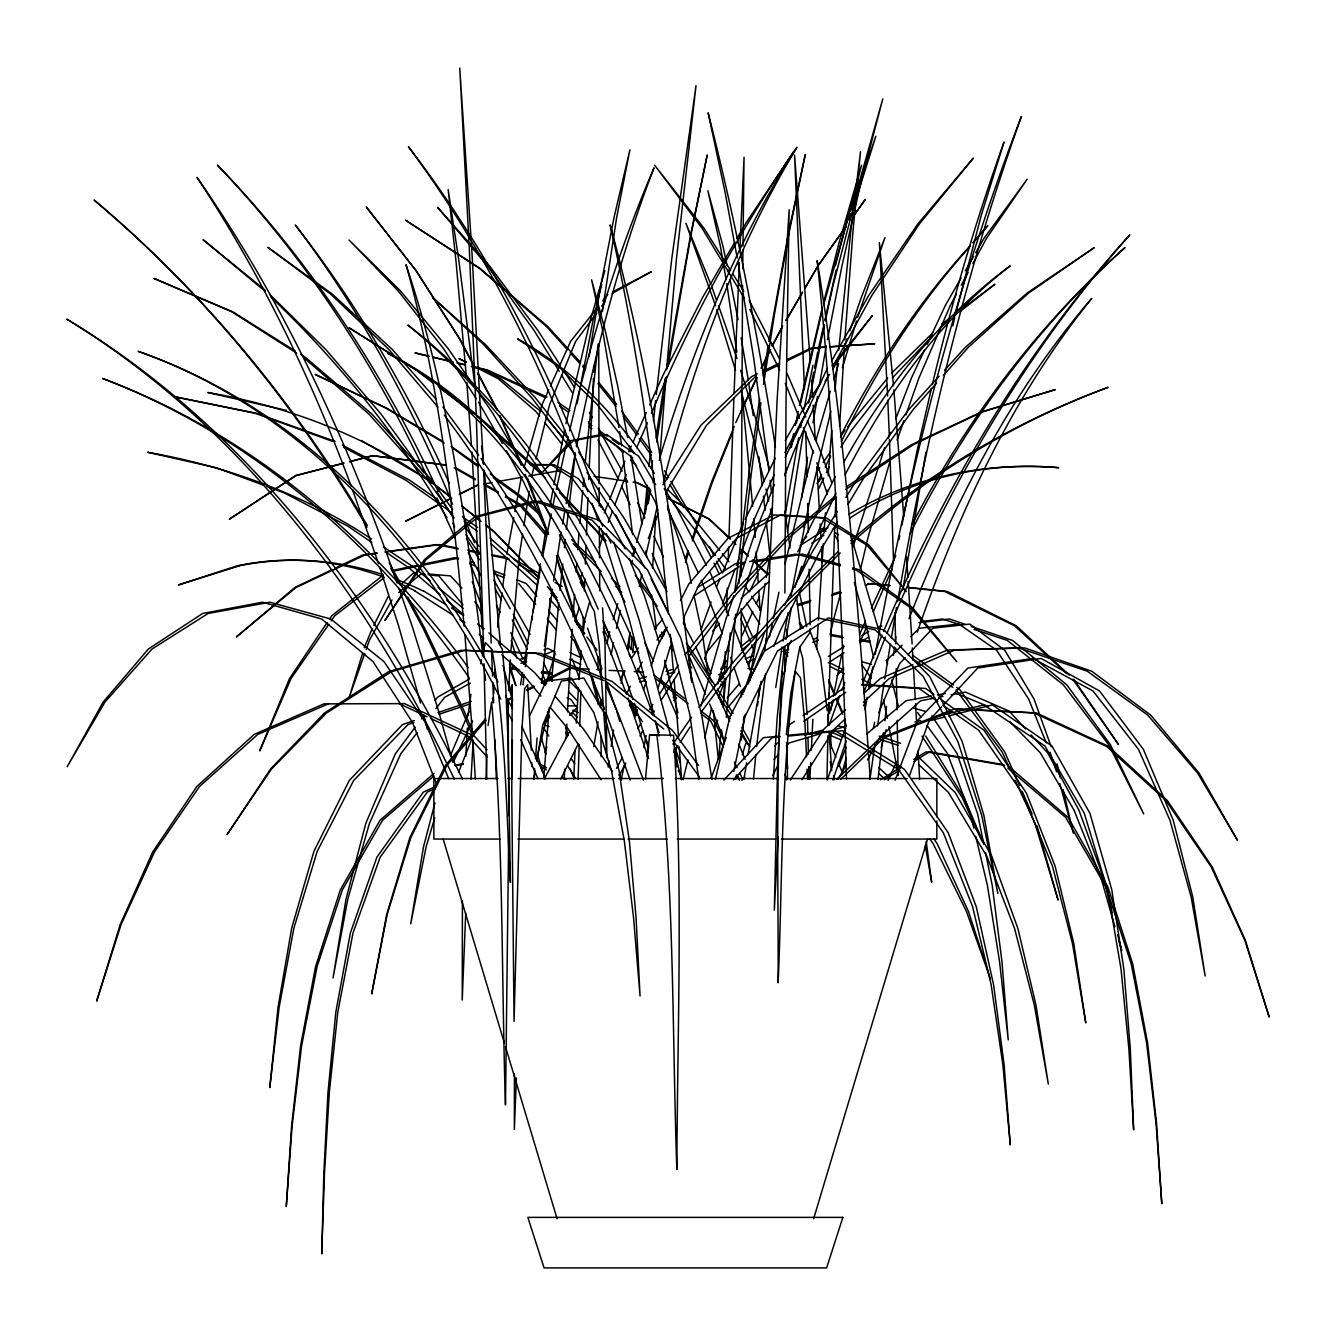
<?xml version="1.0" encoding="UTF-8"?>
<svg xmlns="http://www.w3.org/2000/svg" width="1336" height="1336" viewBox="0 0 1336 1336"><rect width="100%" height="100%" fill="white"/><g stroke="black" fill="none" stroke-linecap="round" stroke-linejoin="round"><path stroke-width="1.5" d="M598.745 294.504L598.745 290.413L598.495 294.504M741.28 608.615L741.313 647.626M741.28 575.799L741.296 549.146M784.75 671.39L784.766 646.891M514.443 1073.843L514.343 1129.371L516.397 1077.952M741.33 530.726L742.499 293.786M784.883 593.067L786.052 399.881L789.159 209.719L777.118 399.881L766.396 642.816M508.682 836.052L505.476 1104.872C501.184 970.621 503.705 835.852 491.598 702.018L488.058 725.515M508.816 815.678L508.148 702.018L507.947 707.896M512.139 779.122L512.356 739.66M742.549 289.628L742.582 285.486M742.749 268.87L742.916 250.183M742.966 246.024L744.052 157.197L739.877 250.183M462.423 900.731L462.223 1000.046L465.713 913.089M597.86 669.186L598.161 656.894M826.951 779.189L827.919 735.785M828.153 725.448L828.721 702.719M828.838 698.594L834.699 527.252M578.121 779.322L579.189 744.486M579.74 726.049L580.876 691.163M723.828 698.995L724.446 678.454M724.58 674.346L725.264 651.734M726.483 612.723L727.285 588.107M728.137 561.437L728.621 547.092M728.972 536.855L733.898 397.911M582.797 633.748L583.381 617.399M584.316 590.829L584.75 578.571M486.02 779.205L486.972 754.423M585.318 564.026L586.036 545.322M586.437 534.918L587.923 497.86M734.048 393.836L739.342 262.641M588.708 479.607L588.875 475.549M589.226 467.433L593.468 378.405M835.15 516.948L835.969 498.395M573.728 779.139L575.048 750.08M493.719 693.568L494.086 685.518M494.47 677.469L494.838 669.436M564.21 779.339L564.694 769.119M566.163 738.457L566.848 724.145M567.433 711.888L572.225 629.223M809.883 779.189L810.701 762.656M811.319 750.264L812.856 719.252M778.187 836.67L774.329 910.117L777.769 759.065L781.81 694.269L787.873 647.275L791.263 640.462M839.576 426.284L844.552 344.02M465.813 756.36L467.366 728.053M471.024 779.255L473.195 740.194M473.428 736.086L473.662 731.961M593.802 372.26L594.153 366.131M816.713 649.012L818.166 624.246M508.615 690.679L510.385 659.9M510.853 651.701L519.504 554.156L522.643 533.882M652.586 568.284L655.759 516.347M773.344 779.305L777.151 717.816L784.432 647.426M818.417 620.104L823.277 543.752M597.559 308.833L598.094 300.65M576.267 723.093L578.505 687.84M579.022 679.556L581.344 650.832M844.82 339.912L852.986 231.195L860.501 151.552L850.798 231.195L838.724 350.182M659.9 456.294L665.913 377.938M824.162 531.377L825.481 512.824M826.8 494.27L827.101 490.145M828.12 475.7L831.744 430.409M572.977 616.848L574.597 594.47M576.2 572.092L576.785 563.959M577.803 549.714L578.972 533.431M543.802 777.301L549.213 707.796M632.763 652.753L633.865 638.491M726.3 717.332L735.652 614.309M533.882 779.205L534.684 768.868M535.485 758.547L537.105 737.889M666.564 369.705L676.417 259.101L696.023 85.671L671.724 259.101L656.293 394.421M718.701 758.581L721.139 729.707M579.874 523.244L582.713 490.646M583.08 486.571L583.782 478.405M585.218 462.106L598.077 344.304M551.584 680.926L558.765 602.603M541.882 682.896L550.365 597.943M645.472 779.422L649.58 734.716L673.528 735.284C683.414 879.806 677.469 1024.829 676.834 1169.551C671.908 1024.795 674.73 879.222 656.861 735.284L649.58 734.716M834.916 391.281L837.772 360.453M644.035 518.418L647.192 485.285M648.962 466.648L650.348 452.152M723.127 707.028L725.899 678.17M726.5 671.991L730.258 632.83M753.471 779.305L755.825 754.706M756.61 746.507L765.528 673.578M560.018 590.412L562.74 563.959M564.41 547.676L565.245 539.544M630.959 649.496L632.229 637.155M738.808 583.448L751.416 472.46L760.869 402.787M583.047 634.633L584.533 620.472L589.426 602.469L594.37 611.42L599.046 644.269L606.928 757.796L605.008 644.269L602.519 607.847M653.454 421.191L655.642 400.583M628.505 649.496L630.291 633.03M786.336 734.767L790.728 694.269L799.746 647.275L810.334 631.928L820.571 658.548L827.218 710.702M734.767 591.681L749.078 472.46L759.616 398.679M511.454 779.205L512.423 770.939M877.952 779.489L883.43 732.913M884.85 720.755L886.519 706.577M566.347 529.357L568.284 513.057M569.019 506.945L575.065 455.993M497.543 627.152L501.952 592.683M502.737 586.587L506.361 558.214M544.42 646.173L552.403 589.209M602.319 311.572L616.614 217.718L629.907 149.816L613.992 217.718L599.73 291.114L589.042 356.578M648.294 503.639L649.88 491.331M757.562 705.659L758.096 701.584M758.631 697.492L760.217 685.251M764.726 650.548L766.313 638.291M522.96 684.917L524.28 674.814M525.332 666.731L527.186 652.569M468.034 715.912L470.907 694.286M645.188 513.892L648.762 487.222M893.417 655.325L894.519 647.125M895.337 640.979L895.888 636.871M735.752 779.322L736.32 775.231M741.046 740.428L744.402 715.879M576.35 445.823L577.202 439.744M869.953 779.289L874.93 744.402M877.568 725.949L884.098 683.013M656.727 442.149L666.497 376.685M531.845 620.205L532.429 616.146M533.031 612.105L540.379 563.608M608.164 766.998L609.066 760.852M611.17 746.49L613.575 730.091M801.55 498.161L807.562 457.329M553.622 581.06L561.12 532.145M651.3 468.769L652.536 460.586M655.909 438.058L665.044 378.723M749.613 681.16L765.261 583.348M902.769 590.145L925.898 452.169M523.912 525.783L529.256 491.331M787.422 531.995L803.871 429.274M775.748 687.472L782.028 647.075M763.524 384.367L774.696 312.858L788.941 233.499L805.274 154.558L788.357 233.499L768.851 341.465M520.556 684.75L522.51 672.559M523.812 664.443L540.746 566.781M646.908 756.426L648.561 746.173M533.916 779.506L535.235 771.423M536.872 761.32L542.783 724.93L561.387 681.059L583.782 678.02L603.905 712.622L619.052 770.839L629.39 841.229L636.036 917.314L640.061 996.005L633.514 917.314L624.363 841.229L611.521 770.839L593.869 712.622L571.24 678.02L546.324 681.059L529.607 715.795M668.15 366.481L691.163 234.034L707.228 154.993L690.762 234.034L666.747 368.519M830.792 710.518L832.645 700.331M884.749 678.938L890.344 644.303M891.329 638.19L896.456 607.713M763.173 376.184L768.183 345.54M541.698 555.559L546.04 529.39M784.85 516.381L798.711 437.59M865.01 709.533L867.198 697.275M577.102 403.689L592.75 321.792L601.651 284.501M766.279 577.252L770.037 554.874M743.868 779.305L746.64 762.889M748.01 754.69L761.052 681.41M813.023 422.76L817.498 396.475M819.218 386.354L826.266 345.84M593.735 746.49L597.994 721.891M785.818 639.443L791.38 607.479M621.106 683.18L623.261 671.006M627.185 648.712L630.024 632.496M785.768 522.677L786.837 516.548M562.556 524.013L564.727 511.822M566.163 503.672L575.298 452.871M783.03 640.996L788.09 612.489M790.979 596.207L810.167 498.144L830.942 410.954M899.011 539.61L899.746 535.569M897.558 601.668C926.366 437.123 964.859 273.88 1021.389 116.516C954.355 290.246 909.131 471.641 875.13 654.49M542.616 556.594L551.15 513.842M808.681 403.088L824.446 324.865M800.581 427.52L801.717 421.475M803.971 409.384L812.973 365.279M868.717 689.125L872.859 666.714M506.878 554.156L513.742 517.667M514.878 511.588L521.357 477.136M550.098 505.192L553.171 488.809M553.939 484.717L564.627 429.708M643.835 747.525L646.106 735.485M827.468 339.711L841.93 266.114L861.102 181.629L882.795 98.897L851.433 209.785M833.447 696.256L841.864 653.371M842.665 649.279L843.467 645.188M811.67 382.313L813.674 372.21M814.476 368.168L817.699 351.986M606.878 643.718L609.667 631.678M600.833 705.475L602.068 699.396M611.103 654.79L613.575 642.633M616.447 628.438L620.405 610.318M901.817 525.399L916.747 452.169L931.409 388.542M733.815 771.323L745.02 716.53L777.418 651.1L828.454 617.95L883.898 629.907L929.589 676.317L962.187 741.547L983.897 815.578L997.842 893.45L981.743 815.578L957.879 741.547L923.126 676.317L875.297 629.907L817.699 617.95L764.509 651.1L729.974 716.53L715.328 779.456M784.8 475.866L786.486 467.817M790.678 447.66L793.617 433.565M795.287 425.499L798.227 411.404M799.479 405.359L822.358 307.33M576.551 446.825C595.238 352.069 619.102 258.065 654.022 167.885C617.583 252.571 590.679 341.047 569.62 430.726M769.536 636.921L772.542 622.676M773.394 618.601L778.955 592.132M552.436 507.747L555.442 493.502M556.31 489.444L568.134 436.755M639.276 586.37L641.798 574.396M646.006 554.44L657.245 506.494M791.296 447.393L793 439.344M796.406 423.228L798.126 415.179M800.681 403.088L822.141 310.887M565.93 423.696L589.877 321.792L604.824 270.774M621.207 779.623L624.246 765.578M825.314 320.874L833.18 284.902L853.17 208.399L875.832 136.239L850.848 208.399L823.611 304.892M818.15 349.982L823.093 328.021M824.88 320.039L836.119 270.106M704.773 737.873L711.537 707.996M830.157 634.65L833.297 620.689M480.576 663.675L481.461 659.834M482.346 655.993L485.436 642.566L491.899 649.296C505.576 726.166 506.01 804.639 510.402 882.411L508.081 740.996L505.626 685.201L502.286 649.296L498.428 642.566M932.328 384.551C951.833 302.487 975.53 221.409 1004.037 142L981.342 214.996L955.641 313.76M873.327 728.17L874.696 722.225M952.802 325.934L954.689 317.818M835.367 265.647L861.536 165.23L839.342 241.833L823.394 303.356M785.067 563.759L813.24 450.499M631.343 564.41L632.295 560.419M633.247 556.427L635.151 548.445L632.112 555.91M636.587 542.466L650.782 490.512M860.133 570.789L868.2 536.855L890.461 459.617M683.08 779.706L687.94 759.8M531.461 477.136L534.985 463.041M536.003 459.016L549.597 404.641L575.699 341.331L596.724 312.874M663.324 482.513C692.866 365.613 734.516 250.884 796.924 147.294C737.188 240.28 695.388 343.319 662.606 448.529L659.232 460.519M848.861 219.856L850.397 213.81M536.237 759.466L548.678 711.203M434.951 802.953L423.445 847.124L410.703 923.844L426.05 847.124L434.734 817.832M842.448 367.65L856.46 321.091M815.879 440.579L830.324 391.264M833.831 618.685L840.778 592.733M853.053 546.825L884.599 447.894M717.916 683.882L735.184 619.503L762.271 534.567L772.525 507.596M841.88 773.811L846.156 757.946M881.192 747.626L886.152 729.623M653.037 482.513L654.156 478.505M524.163 467.35L542.032 404.641L548.762 389.745M685.418 562.473L688.541 552.62M704.673 658.865L717.382 619.654M701.049 706.009L725.815 619.503L733.815 595.806M663.124 636.086L664.844 630.124M613.14 619.67L617.783 603.672M658.197 687.723L670.355 646.123M833.881 379.457L838.624 363.709M748.444 666.313L755.558 642.616M813.641 1218.716L927.535 839.058M362.54 653.438L349.047 697.843L364.761 653.438M364.294 647.643L372.043 629.039M857.645 317.216L884.95 237.591L861.169 297.861L849.863 330.76M545.389 685.351L555.258 653.571M742.315 754.69L745.889 743.1M545.005 752.736L546.841 746.874M794.853 587.506L801.65 566.314M634.65 717.449L637.205 709.516M643.585 689.71L646.14 681.777M651.25 665.929L657.629 646.123L666.764 627.903M829.222 724.997L839.743 695.939M575.265 619.854L579.156 608.114M599.196 547.543L603.872 533.932M722.559 603.989L734.984 569.103M735.151 591.848L754.456 534.567L774.429 484.484M692.516 540.863L712.422 482.096L732.579 432.246M685.435 558.498L688.107 550.649M692.115 538.909L711.537 482.096L734.182 426.501M832.896 780.007L846.172 741.012M843.868 348.195L847.191 338.509M743.885 691.848L764.81 631.627M580.158 578.805L582.212 572.944M827.251 780.007L846.356 725.415M897.074 440.128L903.904 420.723M905.942 414.895L918.917 378.021L950.48 305.109L956.342 294.271M366.131 649.563L369.554 639.911L392.016 600.014M743.334 720.037L745.404 714.226M917.247 632.178C958.463 513.274 1012.07 396.775 1091.729 298.429C1010.934 392.216 953.637 503.772 909.064 618.618M909.298 776.283L929.238 720.271L941.713 706.827M701.083 629.44L711.086 602.035M711.103 778.153L726.316 737.472M608.197 522.443L612.523 510.936M614.677 505.192L626.217 474.547M631.26 461.137L632.696 457.296M841.93 690.161L844.836 682.445M718.384 697.893L723.511 684.366M895.17 780.14L917.799 720.271L967.932 668.033L1032.962 658.431L1092.965 690.946L1138.456 749.312L1170.002 820.337L1191.128 896.974L1205.172 975.998L1192.764 896.974L1173.258 820.337L1143.349 749.312L1099.495 690.946L1041.128 658.431L977.718 668.033L944.468 703.855M784.967 474.848L793.751 451.735L828.454 375.399M798.678 578.304L807.378 555.459L835.835 493.184M736.453 565.262L739.392 557.58M740.862 553.755L752.602 523.044L774.162 474.731M888.323 438.191L890.561 432.363M895.788 418.786L911.436 378.021L924.529 349.982M828.003 715.228L833.931 699.797M836.169 694.019L843.6 674.73M863.724 692.632L885.35 637.021M715.244 725.949L717.499 720.154M838.607 766.58L846.156 747.241M862.689 683.03L881.91 635.134M604.356 512.857L608.147 503.288M609.65 499.447L624.797 461.137M648.311 538.441L658.247 513.358M665.896 494.053L668.2 488.275L706.494 425.349L755.441 376.552M458.532 772.392L472.36 737.606M785.201 457.513L827.468 368.135M741.113 411.154L757.095 377.554M803.237 526.985L808.581 513.725M735.752 422.66L756.527 377.554M673.21 697.609L675.482 692.031M716.814 586.37L720.02 578.688M722.442 572.944L743.35 523.044M773.711 646.407L780.842 629.473L819.686 551.768L837.488 521.958M450.382 755.692L469.036 711.604M878.721 712.756L899.696 663.541L905.207 657.663M636.688 447.744L647.342 422.877M651.434 413.308C689.894 321.408 738.006 233.633 794.018 151.269L746.323 222.427L736.988 238.459M886.987 633.247C946.589 488.993 1025.463 351.602 1129.805 234.902C1024.679 350.934 944.502 487.59 883.597 631.36M748.043 684.015L771.991 629.473L781.593 610.97M860.083 641.965L866.697 626.885M873.31 611.804L892.314 568.468M628.755 451.651L631.26 446.04M632.93 442.316L646.323 412.423M649.68 404.942L663.073 375.065L702.736 297.227L734.917 242.016M741.847 636.036L752.819 611.487M756.193 603.939L759.566 596.39M859.582 634.416L865.494 621.223M871.389 608.03L895.771 555.659M550.449 386.02L570.639 341.331L597.543 307.38M888.056 780.458L896.707 761.587M453.522 761.837L472.526 720.906M683.514 617.967L699.296 584.183L736.687 538.174L780.441 514.945L826.132 517.884L869.101 545.188L906.326 591.581L866.98 545.188L821.89 517.884L774.078 514.945L728.203 538.174L688.691 584.183L680.475 600.582M927.151 344.371L945.504 305.109L961.118 278.022M863.54 705.725L866.145 700.214M749.529 591.865L758.314 573.461M818.5 489.093L823.794 478.088M826.433 472.593L829.088 467.099M841.413 441.414C875.664 371.057 918.116 304.14 970.504 245.841M761.603 368.252L770.621 349.648M772.425 345.924L782.011 327.637M745.154 519.337L775.214 458.281M761.052 368.252L770.137 349.648M771.957 345.924L782.645 325.85M626.684 693.668L630.325 686.236M636.671 673.227L642.115 662.071M797.826 551.785L835.301 476.585M373.846 625.398L388.225 596.39M817.031 483.599L821.573 474.43M825.197 467.099L830.658 456.094M840.645 435.92C875.648 367.567 918.099 302.487 970.153 245.841M560.736 778.988L578.154 744.152M772.709 775.531L778.27 764.66M910.117 533.715C963.69 426.384 1035.684 327.854 1125.029 247.527C1037.437 325.483 965.911 420.623 911.987 524.564M620.271 679.907L624.964 670.856M631.527 658.197L638.374 647.977M784.482 605.425L812.321 551.768L837.221 511.438M784.9 452.603L810.134 405.259M619.169 775.631L625.799 763.006M640.011 735.969L642.85 730.558M544.27 778.988L569.67 731.326M787.488 728.421L789.409 724.797L794.569 721.306M616.48 768.417L622.292 757.612M637.806 728.771L640.712 723.36M961.202 285.253L968.032 272.611M972.892 263.593L986.536 238.309L1027.133 179.274L984.048 238.309L975.714 252.754M833.13 366.231L871.94 295.306L919.585 223.696L973.293 158.166L918.016 223.696L868.817 295.306L831.51 361.021M845.103 474.798C886.069 395.456 938.757 320.54 1010.25 265.847C940.31 317.3 885.668 386.755 843.734 462.289M867.532 759.917L880.391 736.837L920.587 700.782L934.833 698.01M785.267 440.563L803.353 408.682L820.655 383.014M965.293 270.807L973.627 256.362M786.186 320.49L801.834 293.736M804.973 288.376L818.534 265.179L846.089 226.452L818.317 265.179L804.673 288.376M785.785 320.49L802.585 291.949M847.976 504.423L863.691 478.121L913.139 409.601L936.536 383.198M837.772 779.456L846.306 765.244M845.888 497.41L857.795 478.121L908.73 409.601L939.041 376.251M825.164 381.311L829.456 374.464M832.679 369.337L839.108 359.067L872.408 315.513L832.178 365.914M652.185 714.56L654.406 711.036M661.07 700.465L678.805 672.309M819.018 481.394L821.206 477.954M840.878 447.092L851.817 429.941L887.188 384.534M662.923 484.768L700.866 425.349L751.684 376.552L757.261 373.88M802.001 779.639L834.499 728.838L845.137 719.069M649.53 709.633L652.836 704.49M659.45 694.202L678.187 665.044M673.578 752.619L677.987 745.772M680.191 742.365L690.127 726.968M672.943 744.068L691.58 717.198M790.261 780.007L824.162 728.838L845.404 709.817M327.136 622.609L289.478 678.638L259.735 750.899L290.981 678.638L328.773 624.313M329.424 619.219L331.695 615.812L383.198 575.115M817.432 471.107L819.736 467.667M823.21 462.523L830.124 452.236M840.511 436.805L845.12 429.941M718.902 679.957L724.78 671.357M331.144 620.906L334.685 615.812L384.25 577.67M726.534 660.852L720.688 669.236L726.316 666.948M601.668 306.178L605.375 301.151M701.3 711.938L737.305 663.474L788.774 603.788L840.194 552.937M415.179 727.185L395.339 753.821L365.763 823.527L345.957 899.362L333.031 977.952L347.761 899.362L369.371 823.527L400.75 753.821L417.082 732.796M421.391 718.868L423.863 715.545M435.035 700.565L437.507 697.225L469.337 679.089M698.962 707.429L732.212 663.474L784.549 603.788L838.24 551.484M688.791 656.46L736.47 593.952L789.893 536.938L836.553 497.293M435.92 708.548L444.721 697.225L470.289 683.114M684.984 654.824L732.245 593.952L786.503 536.938L835.401 495.973M892.248 378.055L932.261 336.104M602.67 300.917L607.796 294.454M656.911 639.977L667.165 627.202M847.692 426.802L887.705 377.921M727.92 707.529L747.442 683.848M509.968 671.908L512.623 668.735M706.159 652.803L722.125 633.648M734.082 619.286L754.038 595.355L769.119 581.527M654.473 628.805L662.522 619.219M727.151 698.043L739.192 683.848M973.176 242.718L987.822 225.584L972.875 242.718M485.603 718.751L445.372 765.411L409.868 837.538L386.638 914.676L371.692 993.917L387.123 914.676L410.87 837.538L446.875 765.411L486.12 720.321M712.739 631.093L719.486 623.327M741.062 598.461L769.653 572.493M817.632 534.567L824.195 527.035M943.416 375.416L968.166 347.46L1028.637 293.018L1094.167 247.694L1027.167 293.018L965.227 347.46L944.552 370.189M719.67 681.343L723.828 676.717M836.904 675.632L843.767 668.05M733.38 780.04L771.874 737.689L780.174 736.871M773.995 759.366L778.12 754.89M786.37 745.956L789.108 742.966L820.488 733.765M723.912 780.04L763.324 737.689L779.74 736.086M907.979 654.707L932.829 628.204L969.786 624.096L1004.739 650.215L1033.98 698.912L1051.131 746.64M741.897 780.241L744.753 777.251M774.613 745.956L777.468 742.966M939.492 328.689L948.627 320.49M570.071 714.526L577.336 707.328M801.082 542.332L806.71 536.771M886.319 660.719L902.101 645.171M910.701 636.688L919.302 628.204L958.964 624.096L996.623 650.215L1028.57 698.912L1046.222 742.816M673.661 700.598L676.584 697.726M891.563 373.178L932.778 332.881M840.628 779.422L883.363 738.157L951.566 711.253M836.787 779.422L879.89 738.157L954.271 708.999L1033.914 712.923L1106.509 746.373L1165.794 800.431L1211.184 866.88L1244.785 940.16L1269.2 1017.063L1245.286 940.16L1212.186 866.88L1167.28 800.431L1108.496 746.373L1036.402 712.923L957.244 708.999M401.334 584.199L412.991 573.378L416.982 573.762M863.357 702.302L889.158 678.554L954.672 650.064L1024.729 647.927L1091.779 671.256L1150.58 714.977L1199.043 773.026L1237.47 840.277L1197.574 773.026L1147.624 714.977L1087.354 671.256L1018.817 647.927L947.291 650.064L916.663 663.09M543.886 723.661L548.411 719.553M863.607 693.501L880.29 678.554L912.839 664.71M434.116 773.277L380.025 820.271L340.262 890.027L315.563 966.663L300.583 1045.888L291.599 1126.064L286.271 1206.592L292.1 1126.064L301.585 1045.888L317.083 966.663L342.283 890.027L382.547 820.271L433.966 775.949M845.888 489.36L913.44 444.604L982.528 411.872L1055.206 389.628L981.676 411.872L911.753 444.604L846.456 486.721M866.496 734.165L905.975 700.782L931.543 696.056M398.662 592.549L420.189 574.647M850.932 543.318C926.149 476.05 1013.339 422.443 1108.028 387.356C1013.69 422.026 926.299 474.347 850.848 540.696M741.363 650.315L749.396 643.952M959.782 311.739L994.869 284.234L959.916 310.486M740.996 646.49L758.948 632.479M569.887 715.511L573.144 713.023L577.386 717.449M941.613 324.247L949.929 317.985M803.738 721.306L845.755 692.298M803.17 715.511L844.419 687.656M811.77 543.284L823.861 535.285M832.512 529.574L837.689 526.134M849.779 518.134C910.952 477.754 986.052 461.421 1058.763 467.7C986.035 461.555 911.469 476.802 848.727 514.477M693.668 596.207L743.651 563.742M828.236 662.906L844.035 652.786M859.85 642.666L868.634 637.055M800.097 545.572L827.886 527.803M697.308 587.606L735.435 563.742L745.588 562.139M828.42 656.394L844.218 646.574M861.77 635.669L868.801 631.293M884.298 779.723L899.946 770.07M913.841 761.487L929.472 751.834L1003.503 764.676M880.558 779.723L901.549 766.847M913.807 759.349L926.048 751.834L1004.672 765.394M612.105 293.469L651.367 271.709L613.241 291.615M506.745 700.064L512.189 697.258M526.685 689.743L533.949 685.986M541.197 682.245L568.401 668.167L589.293 669.152M506.962 700.999L512.44 698.194M527.052 690.679L534.367 686.938M541.664 683.18L570.889 668.167M451.818 498.044L405.61 521.224L450.032 498.963M477.687 485.068L459.2 494.337L477.804 485.068M762.873 372.861L779.606 364.594M787.038 360.92L813.073 348.028L825.397 347.176M331.512 569.921L294.855 587.489L236.389 636.921L296.007 587.489L364.962 555.008L377.069 553.321M335.169 568.167L362.657 555.008L376.952 552.987M762.839 371.208L779.589 363.175M787.021 359.618L811.202 348.028L825.531 347.076M434.684 786.904L423.362 792.114L376.902 857.127L350.366 933.029L335.804 1012.304L327.971 1092.597L323.846 1173.208L321.742 1253.886L324.498 1173.208L329.291 1092.597L337.774 1012.304L353.005 933.029L380.192 857.127L427.303 792.114L434.734 788.724M718.551 674.764L724.246 672.292M747.041 662.339L754.623 659.032M328.305 703.888L257.748 734.416L199.481 786.553L154.525 851.867L121.092 924.529L96.676 1001.098L120.207 924.529L152.755 851.867L196.826 786.553L254.191 734.416L323.863 703.888L404.491 703.621L474.28 736.086L486.955 749.73M707.328 674.964L711.136 673.361M745.288 658.915L752.869 655.709M784.499 653.989L788.273 652.452M812.756 642.382L818.417 640.061M782.863 651.667L788.641 649.346M813.607 639.276L817.448 637.723M519.754 659.583L525.332 657.345M543.969 649.88L547.693 648.377L555.058 651.951M520.94 663.424L526.618 661.27M543.668 654.824L553.137 651.25M414.344 720.572L402.537 724.546L349.264 780.491L313.927 851.299L291.682 928.169L278.022 1007.411L269.772 1087.587L279.124 1007.411L293.87 928.169L317.216 851.299L353.639 780.491L408.031 724.546L413.859 722.609M437.941 712.606L471.374 701.316M439.11 714.226L470.188 703.888M239.244 565.88L178.439 584.968L237.073 565.88A591.096 390.58 -89.8 0 1 384.15 577.252M797.659 605.726L809.583 602.119M831.443 595.505L841.379 592.499M865.227 585.302L871.189 583.498L889.709 585.435M797.124 604.557L810.835 600.465M832.378 594.019L840.21 591.681M832.245 730.308L845.972 726.283M639.66 682.061L645.505 680.375M666.914 674.162L674.697 671.908M804.79 735.167L822.341 730.157M638.691 678.905L646.507 676.717M666.029 671.29L671.891 669.653M344.003 463.007L295.657 475.583L229.258 519.253L296.158 475.583L343.586 463.341M350.049 461.438L372.21 455.693L446.458 465.229M349.514 461.805L373.212 455.693L446.024 464.978M928.754 720.972L944.669 716.964M948.643 715.962L992.397 704.907L1051.9 745.939L1089.875 813.173L1111.752 889.576L1123.843 968.934L1130.323 1049.244L1133.646 1129.822L1128.92 1049.244L1121.021 968.934L1107.511 889.576L1084.231 813.173L1044.835 745.939L983.914 704.907L932.628 717.599M914.876 721.991L920.788 720.521M392.066 570.489L418.335 565.111M422.376 564.293L454.724 557.68L458.482 559.2M392.5 571.307L458.682 558.081M938.907 697.225L942.982 696.423M951.115 694.837L965.377 692.065L1009.131 711.103L1025.597 728.938M454.657 765.227L462.857 763.691M455.392 765.662L463.442 764.175M937.455 694.97L945.32 693.518M483.799 483.983L492.065 482.546M498.044 481.461L522.643 477.136M528.755 476.05L557.296 471.007M753.788 562.089L802.485 554.089L840.528 564.594M749.646 561.487L796.323 554.089L840.411 565.846M389.21 551.25L436.154 544.587L458.432 549.012M385.135 552.185L439.611 544.587L457.63 548.111M919.001 622.71L949.495 619.002L965.243 624.346M877.835 626.684L881.894 626.2M920.337 621.641L942.598 619.002L962.221 625.482M788.49 736.053L842.448 730.708L904.522 769.402L948.209 832.745L976.265 906.676L993.6 984.816L1004.087 1064.558L1010.283 1144.919L1002.852 1064.558L991.162 984.816L972.608 906.676L943.333 832.745L898.41 769.402L835.117 730.708L787.939 735.301M829.506 346.892L874.679 343.786L829.639 346.792M747.976 668.585L751.984 668.317M749.596 669.303L753.638 669.052M567.316 705.876L576.885 705.876M497.91 778.521L433.883 778.521L433.883 839.058L499.948 839.058M507.747 778.521L512.089 778.521M518.134 778.521L614.343 778.521M618.518 778.521L663.408 778.521M675.248 778.521L777.719 778.521M785.585 778.521L907.177 778.521M911.169 778.521L936.837 778.521L936.837 816.864M517.934 839.058L623.929 839.058M628.07 839.058L667.165 839.058M677.269 839.058L775.698 839.058M781.426 839.058L936.837 839.058L936.837 820.905M596.858 669.72L601.551 669.82M609.049 670.371L624.062 671.039M634.283 671.59L643.601 672.259M861.82 684.934L919.001 688.457L937.738 701.567M861.653 684.433L925.631 688.457L933.947 694.419M427.904 573.929L450.533 575.916L461.905 588.09M420.957 574.163L424.948 574.547M428.923 574.948L438.893 575.916L462.974 604.841M867.632 583.498L889.926 585.803M908.179 587.69L944.652 591.464L1014.692 625.916L1066.729 673.678M908.23 587.372L947.324 591.464L1016.479 625.916L1069.234 675.081M509.467 667.082L515.562 667.9M541.999 671.457L552.169 672.826M510.686 668.534L518.852 669.67M541.314 672.776L551.517 674.196M557.079 471.007L561.17 471.608M594.169 476.401L626.935 481.177M633.08 482.079L637.188 482.68L650.131 489.193M831.192 635.652L843.283 637.723M859.415 640.462L869.485 642.165M831.61 634.633L841.797 636.387M860.133 639.577L870.32 641.33M467.633 550.065L479.641 552.403M491.665 554.741L507.663 557.88M468.569 551.016L478.689 553.02M492.867 555.826L509.066 559.049M286.505 410.419L207.848 392.517C295.44 407.53 380.593 441.515 450.516 496.942M429.006 356.211L414.962 352.904L429.073 356.294M433.031 357.146L453.104 361.872M457.112 362.824L465.145 364.711M473.178 366.598L487.222 369.922L546.992 396.992M433.098 357.28L451.251 361.655M457.313 363.108L465.379 365.045M471.424 366.515L485.536 369.922L545.472 397.744M852.435 569.053L856.443 570.121L910.751 607.913L956.743 661.687L912.805 607.913L860.551 570.121L852.552 567.9M913.707 708.097L925.614 711.42M861.737 661.687L871.49 664.426M720.572 684.299L724.463 685.468M721.306 681.811L725.181 683.03M837.956 725.698L845.705 728.22M878.654 738.942L898.043 745.237M973.977 629.373L1007.327 640.412L1063.456 684.917L1108.73 744.803L1143.733 813.975L1110.45 744.803L1066.896 684.917L1012.504 640.412L971.155 626.35M879.088 736.119L900.514 743.284M335.102 441.381L256.746 413.358L175.751 396.959L255.477 413.358L332.547 441.381M262.992 485.018L216.933 467.934L147.645 452.269C226.986 466.214 304.341 494.32 371.575 539.043M266.833 486.438L284.1 492.85L348.295 526.401L371.842 542.5M545.188 725.147L549.029 726.6M470.322 561.487L474.18 563.007M493.468 570.622L505.041 575.181M516.598 579.74L526.25 583.548L536.705 596.09M604.039 680.625L535.719 653.337L460.87 650.298L388.659 671.641L324.431 713.04L270.557 768.968L227.087 834.549L271.559 768.968L326.435 713.04L391.648 671.641L464.878 650.298L540.713 653.337L611.921 681.377L672.392 730.324L698.494 765.328M469.788 563.775L475.449 566.046M494.287 573.662L503.705 577.469M955.123 692.85L987.838 706.343M831.025 735.652L840.394 739.626M831.593 732.228L842.799 737.171M570.071 652.669L581.327 657.796M567.132 697.676L570.773 699.346L575.482 705.959M572.76 710.117L578.321 712.673M820.287 528.772L825.865 531.361M399.163 703.621L427.102 716.781M430.827 718.534L468.068 736.086L487.473 757.295M477.119 367.333L500.733 378.739L540.763 411.455M569.804 659.116L580.859 664.476M829.522 666.23L844.435 673.661M866.797 684.834L870.521 686.687M668.618 498.495L709.299 518.986L730.391 538.842M636.855 482.68L649.764 489.193M668.234 498.495L708.848 518.986L729.907 538.842M476.835 367.734L498.278 378.739L535.853 411.455L539.61 416.164M829.305 662.506L843.734 669.937M861.77 679.239L870.788 683.898M342.367 445.172L409.618 480.175L436.822 499.079M343.536 447.209L405.793 480.175L452.553 513.274M834.916 532.813L838.49 534.734M455.66 467.784L475.249 478.873M485.937 484.918L498.411 491.965M505.526 496.007L521.558 505.075L545.973 532.914M513.675 559.049L538.876 573.328M555.075 582.513L562.272 586.604M454.123 467.784L475.332 479.875M485.953 485.92L498.328 492.984M505.392 497.009L519.554 505.075L546.407 536.02M519.687 565.161L539.143 576.384M539.494 763.691L546.591 767.816M562.539 777.118L566.097 779.189M541.113 766.78L546.407 769.887M361.371 440.496L430.877 481.478L450.282 496.942M442.082 440.964L386.521 408.081L315.112 374.397L385.753 408.081L444.203 443.084M451.034 446.257L478.355 465.446M423.579 590.963L446.207 604.757M451.434 607.947L463.609 615.395M477.536 623.879L484.166 628.755M295.239 351.034L232.598 311.705L153.857 278.406L231.596 311.705L296.659 353.105M300.45 354.307L305.677 357.58L371.976 414.143L430.977 479.373L452.62 509.55M414.845 590.963L452.854 615.061M459.751 619.436L464.945 622.726M383.632 547.092L414.644 567.8L430.275 580.859M385.302 551.701L408.849 567.8L440.195 594.654M558.03 402.386L569.887 410.536M588.525 423.328L591.898 425.666M598.678 430.309L607.145 436.12M612.239 439.611L619.002 444.27M462.34 516.815L477.653 527.453M942.849 705.141L978.62 730.157L1022.407 793.1L1052.434 866.112L1072.474 943.567L1085.767 1022.925L1073.793 943.567L1055.089 866.112L1026.382 793.1L983.931 730.157L940.611 699.196M559.734 406.01L568.201 411.989M588.525 426.318L591.915 428.706M598.695 433.482L615.645 445.439L623.127 452.704M464.243 521.541L477.336 531.394M912.471 658.615L952.735 687.405M490.212 473.979L519.019 494.687L539.176 511.888M453.071 448.378L478.188 466.665M493.251 477.62L516.698 494.687L540.245 515.061M912.371 655.024L953.403 685.001M956.676 687.405L959.966 689.81L1004.622 751.767L1019.635 785.768M433.348 382.68L416.932 370.306L349.047 327.771L416.481 370.306L432.797 382.68M438.275 386.388L480.977 418.552L540.963 471.875M439.327 387.624L465.412 407.413M470.305 411.121L473.562 413.609M476.835 416.08L545.322 477.804M653.905 674.981L684.934 698.745M701.266 711.253L714.342 721.256L724.346 741.68M655.759 678.738L688.174 703.755M701.133 713.758L710.869 721.256L723.411 747.241M461.855 505.96L479.674 520.138M486.154 525.298L494.253 531.728L539.026 577.72M461.621 505.96L481.043 521.424M485.886 525.298L493.986 531.728L538.709 577.72M265.096 290.129L203.072 239.695L265.296 291.415M605.926 681.377L663.792 729.005M438.108 587.389L463.141 608.298M1007.795 768.066L1065.694 817.448L1106.041 887.154L1131.208 963.79L1146.622 1043.032L1156.041 1123.225L1161.786 1203.753L1156.525 1123.225L1147.607 1043.032L1132.678 963.79L1107.995 887.154L1068.132 817.448L1007.611 765.394M571.725 539.694L595.388 562.205M446.475 600.014L463.709 614.794M495.89 281.963L480.142 268.436L405.443 220.139L479.474 268.436L546.558 326.619L567.382 349.731M499.046 284.668L547.877 326.619L580.191 362.056M573.227 543.602L601.25 571.524M303.689 357.58L369.003 414.143L427.002 479.373L454.123 517.917M488.892 632.863L534.567 672.592L545.439 685.134M490.078 538.107L537.59 580.058M878.888 773.711L883.497 777.786M491.18 543.886L537.339 585.469M479.19 634.233L483.715 638.341M501.835 654.774L521.474 672.592L540.963 696.106M878.921 767.749L889.592 777.585M918.784 764.676L948.41 792.432L986.753 856.142L1014.592 928.553L1034.365 1005.29L1048.326 1084.131L1036.018 1005.29L1017.915 928.553L991.746 856.142L955.073 792.432L916.696 755.241M742.449 550.198L748.477 555.876M753.003 560.135L768.066 574.33M732.913 541.681L735.919 544.52M741.931 550.198L747.96 555.876M752.469 560.135L767.499 574.33M667.265 489.327L679.272 500.666L719.77 550.449M630.609 459.968L636.587 465.78M668.033 496.307L715.495 555.258M269.655 294.337L326.017 349.781L380.91 413.909L423.963 472.844M568.117 679.907L579.69 691.33M611.287 578.087L619.954 586.755M271.074 297.26C339.428 362.273 398.646 436.788 446.992 517.784M615.879 586.337L621.724 592.265M1009.598 721.507L1040.243 752.736L1074.027 810.084L1100.847 877.335L1114.909 926.75M627.72 645.171L634.917 652.502M568.735 691.848L577.352 700.665M547.359 586.621L556.578 597.776M556.711 488.174L606.076 540.696M559.534 492.617L595.038 529.64L605.542 542.266M510.302 663.14L522.476 676.918M474.681 601.801L477.52 604.841L481.745 614.226M1031.091 734.884L1047.558 752.736L1078.903 810.084L1103.285 877.335L1112.22 912.905M550.699 593.084L557.68 600.682M575.849 620.472L582.83 628.087M582.997 365.145L585.803 368.218M598.445 382.079L616.731 404.424M570.171 352.821L579.891 363.592M582.68 366.682L585.452 369.755M597.96 383.632L616.046 406.378M549.647 599.163L559.216 609.817M436.087 399.314L392.216 349.397L332.363 294.154L267.835 247.327L330.677 294.154L388.826 349.397L437.991 407.113M442.934 407.113L478.605 455.159M554.958 696.106L583.498 729.038L612.472 771.557M661.32 632.062L663.992 635.151M546.123 417.75L563.575 438.208M659.7 635.151L662.339 638.241M670.255 647.543L672.893 650.632M635.235 575.432L652.152 596.207M548.461 610.185L557.613 621.156M570.689 636.821L574.614 641.514L581.494 658.915M638.391 581.745L657.178 606.193M550.048 707.095L568.234 729.038L601.033 779.69M722.375 553.655L728.905 561.688M518.785 583.548L535.703 604.49M547.426 618.969L556.544 630.241M569.67 440.897L535.235 397.644L485.703 344.788L432.647 297.494L483.899 344.788L531.628 397.644L575.732 455.309M578.588 452.119L623.444 517.115L666.981 591.597M544.637 422.477L562.205 444.504M718.033 558.481L725.231 568.385M551.835 591.23L556.912 597.776M574.664 620.689L584.801 633.782M578.087 625.599L584.416 633.782M586.955 637.055L597.075 650.148M634.015 452.837L597.576 404.891L558.615 366.548L517.6 338.893C574.597 370.005 619.971 418.786 654.356 473.295M689.359 664.66L691.831 667.933M726.433 713.775L730.141 718.684M956.092 689.81L1002.033 751.767L1009.849 768.768M625.499 690.929L629.189 695.906M686.337 642.783L715.144 685.552M621.557 411.02L638.458 434.116M640.862 437.406L651.734 452.253M672.693 740.328L699.48 776.984M426.434 476.217L431.344 482.947M917.548 712.522L921.122 717.415M927.084 725.598L947.324 753.387L970.42 814.008L973.81 828.22M687.405 647.76L731.176 715.044M481.027 458.498C529.724 526.367 569.136 600.716 602.269 677.319M623.361 416.498L636.771 435.068M639.209 438.442L651.4 455.325M465.846 527.97L479.056 546.407M929.522 838.557L933.129 843.617L966.496 911.569L990.494 979.138L968.5 911.569L937.137 843.617L933.714 838.557M861.937 664.977L871.423 678.404M444.32 415.129C511.855 504.607 563.341 605.008 604.49 709.015M465.913 534.684L477.704 551.434M1072.858 679.289L1118.549 744.586L1073.743 679.289M468.101 667.616L463.358 660.786C370.673 537.306 248.479 432.881 102.621 378.505C253.122 435.686 378.288 546.641 469.27 677.87M476.05 389.026L448.178 348.646L400.382 290.797L349.063 240.012L398.061 290.797L443.535 348.646L476.301 398.763M479.54 394.07L492.316 412.59L526.534 471.024M566.046 731.677L568.385 735.117L565.462 727.318M931.86 715.929L956.96 753.387L977.635 814.008L983.864 844.469M740.862 733.715L747.676 743.985M799.88 622.793L803.287 627.987M629.49 705.191L636.287 715.545M921.99 736.086L962.237 797.692L981.877 841.029M799.229 622.793L802.635 627.987M586.972 472.476L616.213 517.115L644.954 567.884M478.572 402.219L502.403 443.485M571.357 758.748L574.764 763.975M717.382 689.025L733.08 713.307M744.937 585.769L748.294 590.996M751.65 596.207L760.601 610.135M560.185 365.129L537.94 330.543L489.644 266.114L437.523 207.28L487.724 266.114L534.116 330.543L559.216 371.341M563.525 370.322L574.63 387.624M664.176 488.659L677.252 509.133L706.443 565.262M543.284 727.318L548.812 736.036M567.6 765.728L575.332 777.953M730.608 270.44L704.139 228.456L654.607 165.18L702.218 228.456L744.436 298.429M732.813 273.93L743.851 291.432M436.839 491.648L453.288 517.784M466.448 538.675L479.407 559.734M629.707 700.782L636.303 711.303M629.256 700.782L642.432 721.824M925.714 736.086L964.108 797.692L983.396 842.916M746.791 603.171L759.716 624.046M678.237 770.605L681.527 775.915M367.233 525.365C294.755 402.988 203.155 291.649 94.121 200.066C203.322 292.116 294.772 404.14 367.066 527.119M561.404 374.898L572.309 392.634M468.268 552.603L480.025 574.313M629.072 654.273L631.21 657.813M637.639 668.434L646.207 682.596M664.526 470.74L668.718 477.787M670.822 481.311L696.006 523.562M655.575 484.617L638.658 456.194L606.594 434.484L573.445 440.663L542.7 471.975L570.806 440.663L601.3 434.484L630.709 456.194L655.558 502.369L657.896 510.235M598.01 500.783L603.204 509.5M664.927 476.017L666.998 479.54M670.087 484.818L683.548 507.713M696.991 530.592L711.337 557.663M494.12 571.19L530.075 634.333M741.847 727.302L750.03 741.647M493.986 580.175L510.252 608.915M513.308 614.309L528.405 643.752M740.762 730.875L749.88 747.024M651.116 578.755L667.683 611.871M589.376 412.223L592.349 417.584M598.311 428.288L622.159 471.14M506.411 450.75L523.462 481.661L548.244 534.316M495.355 588.892L501.334 599.831M512.306 619.887L527.219 649.263M497.894 681.777C419.621 535.953 297.193 406.678 138.126 351.335C302.086 409.117 424.447 546.858 500.733 699.095M505.709 696.073L512.54 708.598M389.194 562.707L399.998 582.663M401.952 586.287L403.923 589.911M407.847 597.175L424.564 628.02L463.642 709.967L473.245 732.796M390.73 568.151L398.546 582.663M404.407 593.551L422.961 628.02L461.772 709.967L472.109 734.7M835.184 535.703L838.056 541.113M506.578 710.101L512.44 721.106M588.324 421.692L590.261 425.349M598.027 439.978L618.067 478.522M475.148 367.834L459.651 338.559L416.097 270.573L366.314 207.03L415.93 270.573L459.317 338.559L474.748 367.834M478.054 373.329L497.426 409.918M496.407 605.308L500.265 612.589M477.637 373.329L496.925 409.918M749.212 300.266L779.573 358.966M784.015 649.012L787.806 656.31M683.23 622.927L693.735 643.184M695.655 646.875L711.938 682.128M462.49 779.055C373.278 595.472 243.787 425.449 66.8 319.154C241.532 425.817 368.001 596.04 454.273 779.055M575.399 567.249L584.717 585.669M603.371 622.526L609.901 635.418M615.796 514.995L634.333 551.618M543.802 503.655L551.167 518.335M559.45 534.834L569.587 555.008L590.746 603.755M580.225 581.995L582.98 587.523M603.221 628.054L607.813 637.255M749.847 309.434L779.606 369.972M709.366 546.608L713.892 555.826M716.597 561.354L722.024 572.409M741.029 611.136L752.803 637.372M734.349 762.105L737.071 767.666M739.793 773.243L742.532 778.804M624.897 602.119C571.474 497.042 501.802 397.811 407.881 325.099C513.909 410.369 584.968 530.292 638.775 653.454M644.737 642.449L653.404 661.12M602.736 526.3L592.716 505.709L572.376 478.622L551.25 464.744L529.858 464.577L554.19 464.744L578.271 478.622L601.567 505.709L625.231 548.862M606.394 533.782L610.936 543.134M625.866 478.522L627.669 482.246M637.639 502.787L644.87 517.717M653.939 536.387L663.474 556.995M714.009 563.191L719.352 574.263M740.712 618.501L750.214 641.18M667.599 509.133L698.127 572.509M736.871 775.097L738.658 778.804M541.314 678.788L543.969 684.316M543.468 662.623L552.386 681.477M449.28 483.231C408.115 391.582 357.28 304.174 295.289 224.999C357.731 307.013 407.447 397.944 447.877 492.6L452.436 504.156M438.191 491.565C382.964 371.742 309.418 259.952 217.401 165.113C304.541 256.261 374.397 363.025 427.487 477.202M452.921 523.077L454.641 526.785M541.431 672.041L546.658 683.364M1015.059 780.107L1035.033 823.544L1058.129 900.097L1036.886 825.514M621.507 485.987L630.091 504.657M510.853 632.646L523.027 659.099M521.942 726.7L545.806 778.771M716.163 691.413L729.707 721.123M436.989 498.077L455.142 537.924M605.575 684.784L617.149 710.919L643.518 780.191M520.706 739.71L538.074 778.771M1022.14 791.446L1032.16 814.108M499.931 415.596L521.641 464.845M527.486 478.104L548.612 534.3M499.413 415.596L521.007 464.845M525.165 474.313L547.827 534.3M710.201 572.509L728.771 615.562M734.416 628.671L751.4 672.943M787.154 373.646L805.775 417.049M807.395 420.823L821.156 452.921L831.71 482.313M688.374 654.373L705.592 694.419M709.683 703.955L724.262 740.211M828.687 679.89L835.2 695.121M836.837 698.912L842.548 712.238M828.771 681.794L834.449 695.121M836.085 698.912L842.582 714.142M660.769 678.337L677.953 718.551M598.177 609.149C553.889 507.095 489.56 405.209 387.507 353.272C528.137 423.278 601.567 574.113 653.07 714.994M603.02 620.522L615.946 650.816L632.963 699.429M829.355 741.764L835.852 757.145M838.29 762.906L842.365 772.509M565.946 732.896L567.533 736.687M448.712 778.654L425.249 722.358L383.95 661.554L330.827 619.036L269.839 602.219L208.115 613.475L152.037 648.995L104.909 702.151L67.167 766.747L103.089 702.151L148.396 648.995L202.621 613.475L262.524 602.219L321.692 619.036L372.978 661.554L412.457 722.358L436.571 784.032M463.308 515.713L474.48 542.666M476.868 548.445L479.257 554.223M629.189 558.498L644.202 595.088L659.249 642.449M710.835 284.351L685.919 223.312L715.578 305.744M785.334 383.315L799.412 418.118M803.337 427.787L813.507 452.921M557.98 555.008L585.151 622.275M587.489 628.037L601.918 668.835M1050.063 752.368L1056.592 771.807M738.908 744.035L745.037 759.299M547.359 712.005L549.647 717.699M570.255 768.968L574.062 778.47M469.788 562.656L480.509 589.293M652.252 553.321L666.213 588.124M751.734 644.987L754.022 650.715M783.681 674.513L782.378 671.223C775.314 774.88 778.47 878.938 778.136 982.762C782.679 878.938 780.424 774.262 795.287 671.223L800.481 677.803L804.99 724.095L806.526 756.827M701.183 580.208L721.774 632.162M619.286 774.496L621.541 780.241M472.243 581.678L481.912 606.41M737.923 776.483L739.376 780.291M600.966 507.229C554.44 378.723 491.915 255.343 408.449 146.743C486.137 251.285 544.787 369.02 587.807 491.698M602.953 631.878L626.467 694.102M627.937 697.993L648.561 758.497M572.192 658.915L579.457 678.254M704.89 657.863L710.702 673.394M718.701 694.753L722.325 704.456M556.494 555.659L578.739 626.784M351.151 486.07C311.121 378.038 260.67 273.613 197.043 177.438C283.683 301.619 347.677 440.279 397.126 583.03M352.554 489.945L378.572 563.625M605.993 712.856L630.258 780.191M591.982 503.338L598.244 520.806M601.016 528.572L629.256 619.57L654.306 716.046M711.604 286.255L716.447 299.899M718.534 305.744L736.971 358.466M634.333 703.32L648.444 748.377M606.661 682.445L616.163 709.666M399.147 588.859L412.022 625.732L437.957 708.982L452.754 762.155M666.998 724.296L668.334 728.153M675.014 747.425L680.375 762.839M509.701 668.2L515.763 685.669M477.42 567.75L480.125 575.616M667.482 506.311L687.472 565.312L691.347 583.398M816.797 462.707L827.318 494.07M508.114 681.777L512.039 693.417M727.519 647.626L728.805 651.517M730.742 657.362L732.662 663.207M733.948 667.098L740.394 686.587M741.68 690.478L742.966 694.386M613.825 542.316L639.009 619.57L670.755 735.952M379.825 567.499L398.546 625.732L420.523 703.037M716.831 309.651L735.518 370.306M511.187 640.562L516.798 658.114M655.291 720.822L659.065 732.629M646.474 740.244L648.344 746.173M740.645 370.306L756.577 421.608L769.035 467.183M784.983 774.195L786.787 780.04M630.291 700.532L634.55 714.359M557.079 559.55L577.152 624.814M664.61 662.305L669.369 677.953M850.715 535.235L879.873 633.882M616.831 711.62L619.787 721.373M538.024 756.243L542.767 771.991M509.433 663.959L515.863 685.401M443.185 839.058L504.323 1042.882M505.526 1046.873L557.079 1218.716M1118.85 940.577L1121.672 950.464L1117.698 934.649M844.536 720.02L846.239 725.999M540.996 736.37L545.99 754.139M854.339 582.463L864.793 619.837L873.711 657.963M740.996 390.029L764.108 481.06M1059.832 783.664L1073.309 833.146L1063.105 789.609M799.646 647.142L802.769 658.548L807.144 714.576M502.954 665.345L512.59 700.832M592.249 676.734L600.081 706.794M591.147 676.734L598.394 704.79M886.553 659.967L887.572 663.992M891.68 680.041L898.343 706.126M664.56 660.351L677.953 712.906M423.746 715.044L427.303 729.155M674.162 749.88L681.477 779.723M830.174 761.804L831.61 767.766M833.547 775.732L834.516 779.723M766.012 488.976L768.684 501.084M975.731 836.353L987.354 885.067L999.512 961.252L1008.229 1039.876L1001.917 961.252L992.164 885.067L985.517 852.585M1057.077 763.891L1060.316 777.736M883.547 700.114L887.338 718.334M655.659 722.024L658.815 735.952M492.5 698.177L493.418 702.252M799.379 592.382L806.727 626.718M693.918 595.455L702.97 637.656L708.447 676.116M727.051 265.547L722.826 245.59L707.846 190.731L720.254 245.59L726.066 279.525M727.903 269.538L728.738 273.529M730.007 279.525L738.056 319.605M770.404 509.216L772.108 517.349M888.924 726.483L898.477 775.331M627.669 437.757L617.599 385.536L605.058 329.942L591.597 279.825L602.553 329.942L618.969 427.72M737.221 257.982L725.114 192.451L708.13 112.825C735.902 221.776 757.195 332.28 774.813 443.285L775.414 447.41M737.973 262.073L753.688 358.098L768.851 470.021M683.498 617.549L685.284 627.603M925.297 845.738L931.66 882.228L926.232 841.68M726.751 283.516L736.837 352.069M741.146 337.858L748.344 380.459M629.223 445.79L630.225 451.802M630.893 455.81L642.015 524.263M711.904 779.439L701.617 714.443L680.842 638.174L647.492 569.921L598.779 520.121L538.792 501.134L478.255 516.715L425.967 559.817L384.918 620.405L424.28 559.817L474.881 516.715L533.732 501.134L592.032 520.121L639.076 569.921L670.739 638.174L689.827 714.443L698.728 779.439M619.57 431.728L621.708 445.79M784.867 511.154L790.027 547.944M645.889 550.816L646.774 556.945M713.357 710.552L718.317 759.199M748.628 382.53L753.203 415.579M721.69 730.792L722.242 734.85M796.456 596.674L800.598 629.256M652.402 597.977L656.36 628.889M622.225 449.931L632.563 534.467M827.735 714.71L828.654 724.964M770.087 480.309L771.59 492.65M474.981 386.488L458.799 260.169L448.144 189.478L455.91 260.169L466.297 376.167M691.564 681.56C673.494 527.97 650.682 374.397 610.151 224.932C639.376 352.971 656.026 483.498 668.351 614.126M758.915 456.912L762.238 485.803M763.424 496.124L765.077 510.569M766.263 520.89L769.937 555.726M482.546 653.254L481.377 642.883C464.945 515.412 447.059 386.972 406.01 264.695C439.177 382.53 452.704 504.741 464.11 626.3M483.933 665.695L484.4 669.837M484.868 673.979L485.569 680.191M689.042 655.876L691.898 682.195M676.033 748.494L677.001 767.048M633.882 546.725L634.55 552.853M481.645 445.94L483.615 464.327M484.283 470.456L500.499 645.054M741.914 392.868L752.702 506.444M670.288 634.35L673.578 673.327M464.895 634.6L472.627 736.036M786.453 629.256L787.205 637.456M787.756 643.601L788.323 649.73M893.5 385.753L879.355 242.601L887.622 396.107M893.867 389.895L903.737 516.297M753.738 518.836L755.274 537.406M674.095 679.506L678.554 736.837M466.798 382.363L471.491 445.94M906.543 556.878L907.912 577.319M787.038 760.451L787.622 768.751M679.272 746.974L681.544 779.456M471.925 452.069L482.112 628.671M868.099 747.909C856.493 585.001 843.433 421.892 817.164 260.57C835.401 432.814 841.647 606.06 846.523 779.105M868.383 752.068L870.237 779.105M810.317 362.24L794.553 155.076L804.472 388.776M811.553 380.61L812.639 396.942M829.205 733.297L831.677 770.755M756.209 551.668L758.213 582.195M758.748 590.345L760.084 610.702M472.894 740.144L475.382 779.255M908.179 581.477L912.104 643.869M813.14 405.142L815.277 439.945M816.914 466.565L819.469 511.705M912.338 647.993L913.056 660.385M913.407 666.564L915.31 699.58M915.544 703.705L916.713 724.279M820.17 524.013L820.972 538.375M821.44 546.591L822.308 563.024M918.116 750.799L919.619 779.372M828.704 692.666L828.988 698.845M829.188 702.953L829.673 713.257M807.111 769.102L807.595 779.339M483.298 463.659L471.775 249.314L459.751 68.086L469.337 249.314L476.2 414.193M483.599 469.855L491.23 643.084M887.805 400.232L889.308 435.436M830.474 731.811L831.192 748.294M482.513 636.838L483.231 653.287M491.464 649.263L492.533 676.083M492.784 682.262L493.602 702.886M476.368 418.302L483.866 657.512M889.459 439.611L893.517 560.936M494.955 740.027L496.374 779.222M531.327 750.047L527.72 684.667L524.697 688.508L521.908 729.573L514.059 1021.372L511.771 792.031L512.222 684.667L512.339 706.911M531.728 762.505L531.862 766.664M805.742 431.762L807.027 476.802M894.87 612.673L895.671 643.869M807.462 718.718L807.846 733.297M807.963 737.455L808.397 754.105M808.731 766.597L809.048 779.088M484.016 663.708L486.805 779.222M807.645 503.488L808.33 532.229M895.755 647.993L895.838 652.118M896.172 668.635L897.024 709.9M808.814 552.753L808.931 558.916M809.132 569.203L810.184 624.714M810.267 628.822L810.334 632.947M897.224 720.188L898.143 775.298M787.088 742.515L787.472 779.339M600.281 660.368L600.415 674.73M600.632 699.363L600.699 707.579M600.966 736.286L601.167 756.777M599.747 590.829L599.614 570.255M599.33 526.601L599.53 557.78M599.112 483.649L598.712 343.602M599.129 487.707L599.213 505.977M741.38 690.779L741.396 696.941M239.244 565.763A591.096 404.608 89.8 0 1 382.898 574.614M396.592 579.473A591.096 404.608 89.8 0 1 423.512 591.213M399.631 583.515A591.096 390.58 -89.8 0 1 414.911 590.729M842.866 1217.38L826.633 1267.914L544.086 1267.914L527.854 1217.38L842.866 1217.38M865.244 199.515L854.472 214.662L865.244 199.515M466.214 362.073L458.949 358.566L466.114 362.24"/></g></svg>
